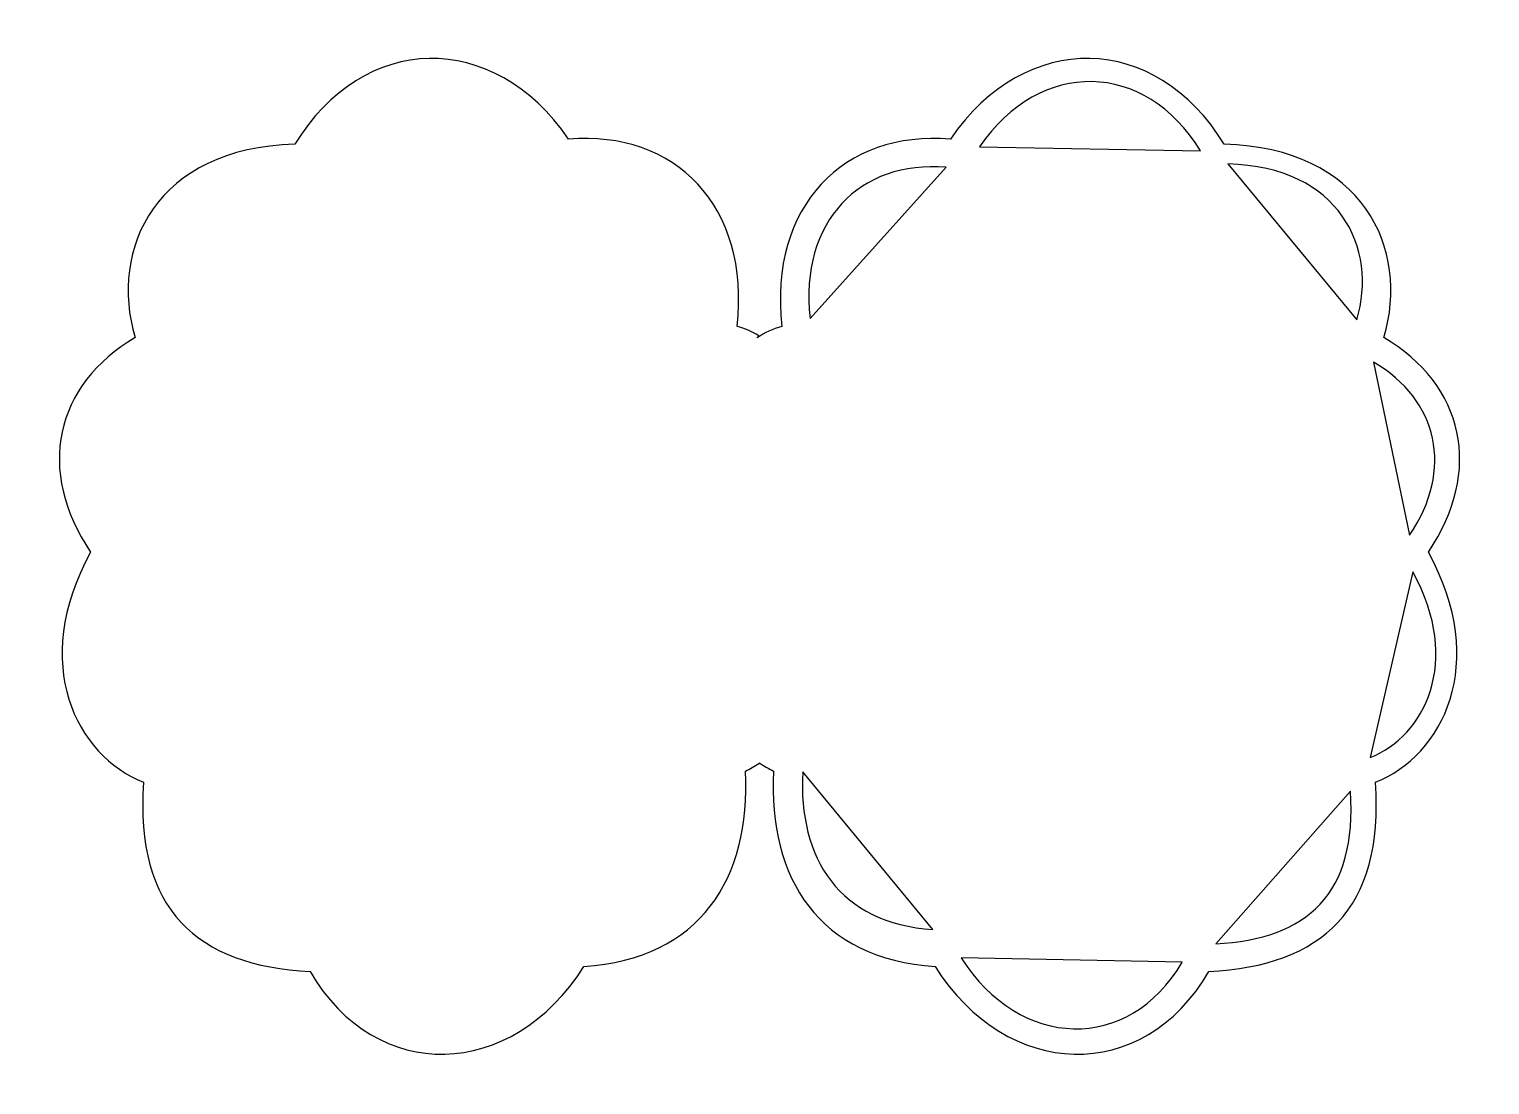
# Model space of a CAD drawing. Header units: centimetres. Extents: x -9.6 to 9.6, y -6.9 to 6.9.
import ezdxf

# ---------------------------------------------------------------- set-up
doc = ezdxf.new("R2010")
doc.units = ezdxf.units.CM
doc.header["$MEASUREMENT"] = 0
doc.layers.add('Camada 1', color=7, linetype='Continuous')

msp = doc.modelspace()

# ---------------------------------------------------------------- linework, layer by layer
at = {"layer": 'Camada 1'}
msp.add_open_spline([(-0.03522, 2.8598), (0.06694, 2.92724), (0.17692, 2.97841), (0.29273, 3.0103), (0.29273, 3.0103), (0.11567, 4.58841), (1.10886, 5.58028), (2.5002, 5.46182), (2.5002, 5.46182), (3.4858, 6.90144), (5.18752, 6.86162), (6.0852, 5.3952), (6.0852, 5.3952), (7.89373, 5.34967), (8.52699, 4.0282), (8.17464, 2.8638), (8.17464, 2.8638), (9.22525, 2.24822), (9.48052, 1.1184), (8.75839, 0.05517), (8.75839, 0.05517), (9.56272, -1.4121), (8.94397, -2.60707), (8.0664, -2.9587), (8.0664, -2.9587), (8.18062, -4.62161), (7.36708, -5.36188), (5.88388, -5.4361), (5.88388, -5.4361), (5.02166, -6.91914), (3.2412, -6.86075), (2.29888, -5.36942), (2.29888, -5.36942), (0.77872, -5.2706), (0.11189, -4.22057), (0.18454, -2.8122), (0.18454, -2.8122), (0.11887, -2.78082), (0.05611, -2.74447), (-0.00345, -2.70361), (-0.00345, -2.70361), (-0.00345, -2.70361), (-0.0094, -2.71245), (-0.0094, -2.71245), (-0.0094, -2.71245), (-0.06512, -2.7497), (-0.12351, -2.78312), (-0.18447, -2.8122), (-0.18447, -2.8122), (-0.11182, -4.22058), (-0.77862, -5.2706), (-2.29881, -5.36942), (-2.29881, -5.36942), (-3.24112, -6.86072), (-5.02158, -6.91911), (-5.88381, -5.4361), (-5.88381, -5.4361), (-7.36701, -5.36188), (-8.18055, -4.62161), (-8.06633, -2.9587), (-8.06633, -2.9587), (-8.9439, -2.60707), (-9.56268, -1.4121), (-8.75829, 0.05517), (-8.75829, 0.05517), (-9.48042, 1.1184), (-9.22517, 2.24822), (-8.17454, 2.8638), (-8.17454, 2.8638), (-8.52689, 4.0282), (-7.89366, 5.34969), (-6.0851, 5.3952), (-6.0851, 5.3952), (-5.18742, 6.86163), (-3.4857, 6.90145), (-2.5001, 5.46182), (-2.5001, 5.46182), (-1.10876, 5.58027), (-0.11557, 4.5884), (-0.29265, 3.0103), (-0.29265, 3.0103), (-0.19356, 2.98305), (-0.09876, 2.94164), (-0.00947, 2.88801), (-0.00947, 2.88801), (-0.00947, 2.88801), (-0.03522, 2.8598), (-0.03522, 2.8598)], degree=3, knots=[0, 0, 0, 0, 0.04347826, 0.04347826, 0.04347826, 0.04347826, 0.08695652, 0.08695652, 0.08695652, 0.08695652, 0.13043478, 0.13043478, 0.13043478, 0.13043478, 0.17391304, 0.17391304, 0.17391304, 0.17391304, 0.2173913, 0.2173913, 0.2173913, 0.2173913, 0.26086957, 0.26086957, 0.26086957, 0.26086957, 0.30434783, 0.30434783, 0.30434783, 0.30434783, 0.34782609, 0.34782609, 0.34782609, 0.34782609, 0.39130435, 0.39130435, 0.39130435, 0.39130435, 0.43478261, 0.43478261, 0.43478261, 0.43478261, 0.47826087, 0.47826087, 0.47826087, 0.47826087, 0.52173913, 0.52173913, 0.52173913, 0.52173913, 0.56521739, 0.56521739, 0.56521739, 0.56521739, 0.60869565, 0.60869565, 0.60869565, 0.60869565, 0.65217391, 0.65217391, 0.65217391, 0.65217391, 0.69565217, 0.69565217, 0.69565217, 0.69565217, 0.73913043, 0.73913043, 0.73913043, 0.73913043, 0.7826087, 0.7826087, 0.7826087, 0.7826087, 0.82608696, 0.82608696, 0.82608696, 0.82608696, 0.86956522, 0.86956522, 0.86956522, 0.86956522, 0.91304348, 0.91304348, 0.91304348, 0.91304348, 1, 1, 1, 1], dxfattribs=at)
at = {"layer": 'Camada 1', "color": 7}
for points in [[(2.88137, 5.363), (3.67676, 6.52479), (5.05003, 6.49261), (5.77446, 5.30924), (5.77446, 5.30924), (5.77446, 5.30924), (2.88137, 5.363), (2.88137, 5.363)], [(0.66199, 3.11531), (0.51909, 4.38886), (1.32059, 5.1893), (2.4434, 5.09371), (2.4434, 5.09371), (2.4434, 5.09371), (0.66199, 3.11531), (0.66199, 3.11531)], [(6.13384, 5.13771), (7.59336, 5.10096), (8.1044, 4.03456), (7.82003, 3.09486), (7.82003, 3.09486), (7.82003, 3.09486), (6.13384, 5.13771), (6.13384, 5.13771)], [(8.04087, 2.54294), (8.88875, 2.04616), (9.09476, 1.13438), (8.51196, 0.27636), (8.51196, 0.27636), (8.51196, 0.27636), (8.04087, 2.54294), (8.04087, 2.54294)], [(8.55607, -0.20262), (9.20517, -1.38671), (8.7058, -2.35106), (7.99761, -2.63486), (7.99761, -2.63486), (7.99761, -2.63486), (8.55607, -0.20262), (8.55607, -0.20262)], [(2.27166, -4.8864), (1.04492, -4.80663), (0.50676, -3.9593), (0.56542, -2.82268), (0.56542, -2.82268), (0.56542, -2.82268), (2.27166, -4.8864), (2.27166, -4.8864)], [(7.73705, -3.07483), (7.8292, -4.4168), (7.17269, -5.0142), (5.97575, -5.0741), (5.97575, -5.0741), (5.97575, -5.0741), (7.73705, -3.07483), (7.73705, -3.07483)], [(5.53529, -5.3126), (4.83946, -6.50942), (3.40264, -6.46229), (2.64215, -5.25881), (2.64215, -5.25881), (2.64215, -5.25881), (5.53529, -5.3126), (5.53529, -5.3126)]]:
    msp.add_open_spline(points, degree=3, knots=[0, 0, 0, 0, 0.33333333, 0.33333333, 0.33333333, 0.33333333, 1, 1, 1, 1], dxfattribs=at)

doc.saveas('drawing.dxf')
